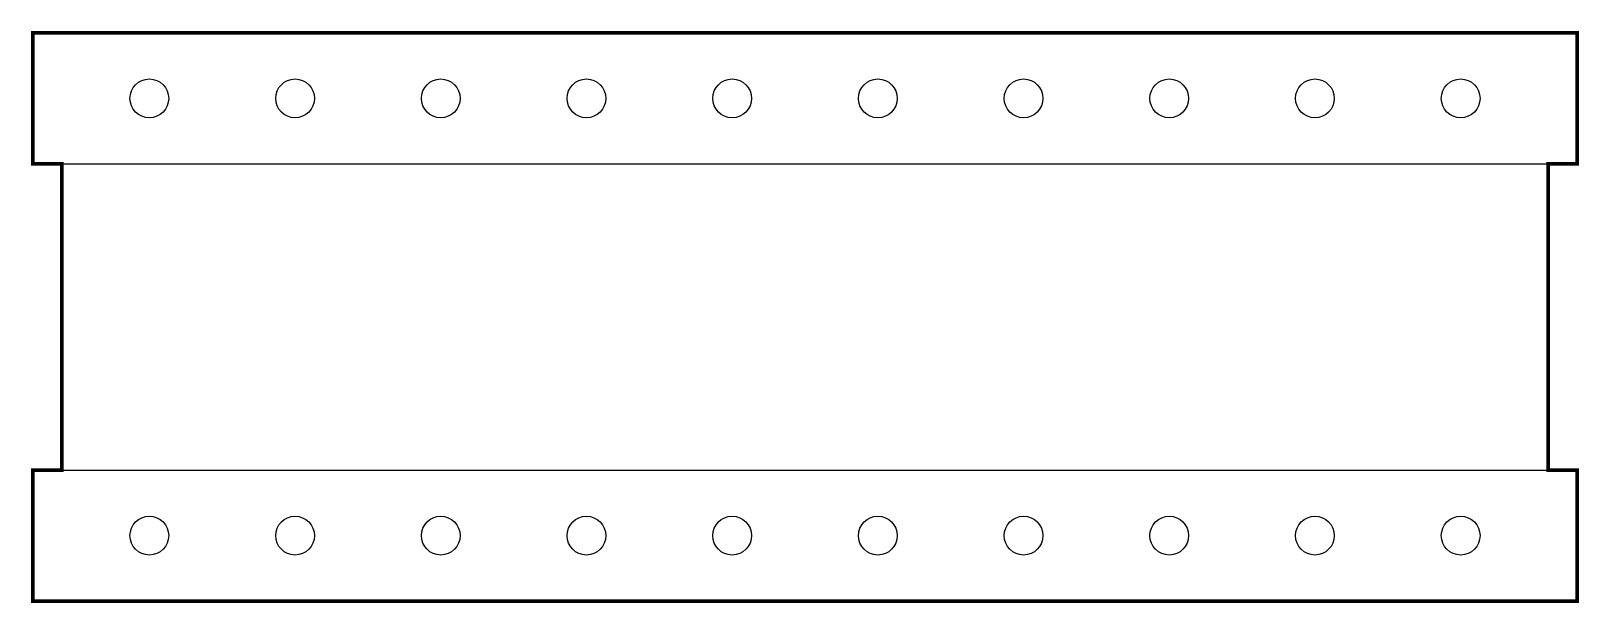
# Model space of a CAD drawing. Extents: x -0.08 to 0.98, y -0.05 to 0.35.
import ezdxf

# ---------------------------------------------------------------- set-up
doc = ezdxf.new("R2010")
doc.units = 0
doc.header["$MEASUREMENT"] = 0
doc.layers.get('0').update_dxf_attribs({"linetype": 'CONTINUOUS'})
doc.layers.add('21', color=251, linetype='CONTINUOUS')

msp = doc.modelspace()

# ---------------------------------------------------------------- wipeouts: each hides what was drawn before it
at = {"linetype": 'ByBlock'}
msp.add_wipeout([(0.98, 0.345), (-0.08, 0.345), (-0.08, 0.255), (-0.06, 0.255), (-0.06, 0.045), (-0.08, 0.045), (-0.08, -0.045), (0.98, -0.045), (0.98, 0.045), (0.96, 0.045), (0.96, 0.255), (0.98, 0.255)], dxfattribs=at)

# ---------------------------------------------------------------- next in the draw order: linework, layer by layer
for p, q in [((-0.08, 0.255), (0.96, 0.255)), ((-0.08, 0.045), (0.96, 0.045))]:
    msp.add_line(p, q, dxfattribs=at)
for centre in [(0, 0.3), (0.1, 0.3), (0.2, 0.3), (0.3, 0.3), (0.4, 0.3), (0.5, 0.3), (0.6, 0.3), (0.7, 0.3), (0.8, 0.3), (0.9, 0.3), (0, 0), (0.1, 0), (0.2, 0), (0.3, 0), (0.4, 0), (0.5, 0), (0.6, 0), (0.7, 0), (0.8, 0), (0.9, 0)]:
    msp.add_circle(centre, 0.0133, dxfattribs=at)
at = {"layer": '21', "const_width": 0.0025}
msp.add_lwpolyline([(0.98, 0.345), (-0.08, 0.345), (-0.08, 0.255), (-0.06, 0.255), (-0.06, 0.045), (-0.08, 0.045), (-0.08, -0.045), (0.98, -0.045), (0.98, 0.045), (0.96, 0.045), (0.96, 0.255), (0.98, 0.255)], close=True, dxfattribs=at)

doc.saveas('drawing.dxf')
